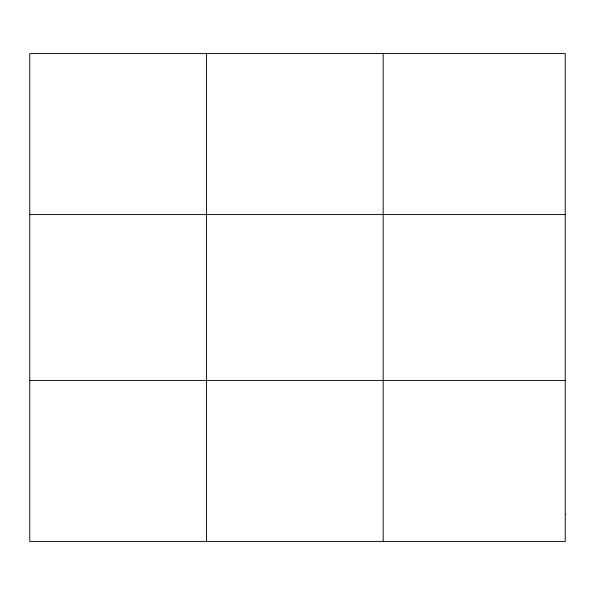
<?xml version="1.0" encoding="UTF-8"?>
<svg xmlns="http://www.w3.org/2000/svg" width="595" height="595" viewBox="0 0 595 595"><rect width="100%" height="100%" fill="white"/><g stroke="black" fill="none" stroke-linecap="round" stroke-linejoin="round"><path stroke-width="0.89" d="M383.18 541.413L383.18 53.587M29.75 214.572L565.25 214.572M29.75 380.428L565.25 380.428M206.465 53.587L206.465 541.413M565.25 514.578L565.25 541.413L29.75 541.413L29.75 53.587L565.25 53.587L565.25 514.578"/></g></svg>
